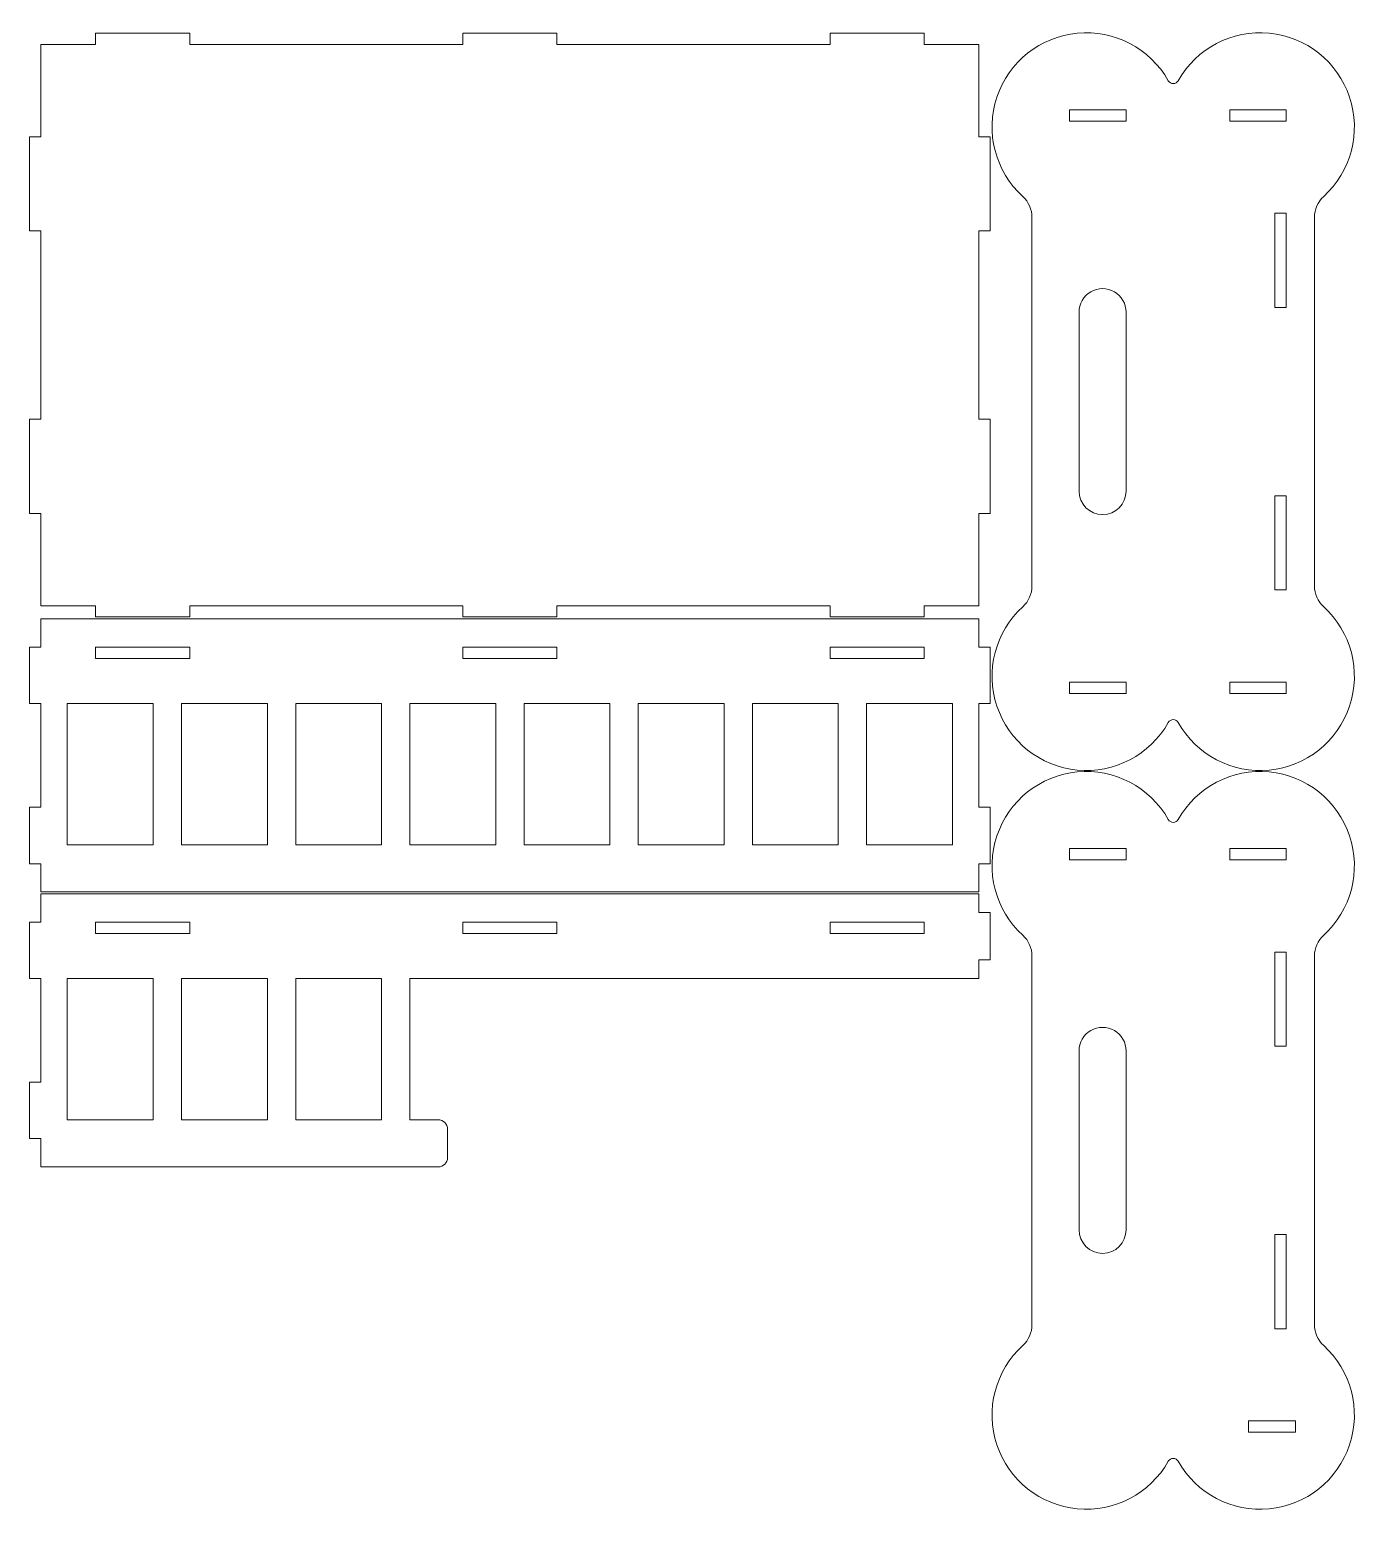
# Model space of a CAD drawing. Header units: millimetres. Extents: x -352 to 355, y -394 to 394.
import ezdxf

# ---------------------------------------------------------------- set-up
doc = ezdxf.new("R2010")
doc.units = ezdxf.units.MM
doc.header["$MEASUREMENT"] = 0
doc.layers.add('Camada 1', color=7, linetype='Continuous')

msp = doc.modelspace()

# ---------------------------------------------------------------- linework, layer by layer
at = {"layer": 'Camada 1', "color": 250, "lineweight": 20}
for points, knots in [([(330.4996, 293.9904), (330.4996, 298.2078), (332.275, 302.2303), (335.3908, 305.0725), (335.3908, 305.0725), (350.002, 318.4003), (355.3845, 339.0879), (349.1217, 357.8467), (349.1217, 357.8467), (342.8588, 376.6055), (326.1277, 389.9102), (306.4403, 391.7871), (306.4403, 391.7871), (286.7529, 393.6641), (267.8091, 383.7605), (258.1144, 366.5227), (258.1144, 366.5227), (257.5831, 365.578), (256.5835, 364.9933), (255.4996, 364.9933), (255.4996, 364.9933), (254.4157, 364.9933), (253.4161, 365.578), (252.8848, 366.5227), (252.8848, 366.5227), (243.1903, 383.7603), (224.2465, 393.664), (204.5591, 391.7872), (204.5591, 391.7872), (184.8716, 389.9103), (168.1404, 376.6056), (161.8776, 357.8468), (161.8776, 357.8468), (155.6147, 339.0879), (160.9972, 318.4003), (175.6084, 305.0725), (175.6084, 305.0725), (178.7242, 302.2303), (180.4996, 298.2078), (180.4996, 293.9904), (180.4996, 293.9904), (180.4996, 293.9904), (180.4996, 98.2967), (180.4996, 98.2967), (180.4996, 98.2967), (180.4996, 94.0794), (178.7242, 90.0569), (175.6084, 87.2147), (175.6084, 87.2147), (160.9972, 73.8869), (155.6147, 53.1993), (161.8776, 34.4404), (161.8776, 34.4404), (168.1404, 15.6816), (184.8716, 2.3769), (204.5591, 0.5), (204.5591, 0.5), (224.2465, -1.3768), (243.1903, 8.5269), (252.8848, 25.7645), (252.8848, 25.7645), (253.4161, 26.7092), (254.4157, 27.2939), (255.4996, 27.2939), (255.4996, 27.2939), (256.5835, 27.2939), (257.5831, 26.7092), (258.1144, 25.7645), (258.1144, 25.7645), (267.8089, 8.5269), (286.7526, -1.3768), (306.44, 0.5), (306.44, 0.5), (326.1274, 2.3768), (342.8586, 15.6814), (349.1216, 34.4402), (349.1216, 34.4402), (355.3845, 53.199), (350.0021, 73.8866), (335.3908, 87.2147), (335.3908, 87.2147), (332.275, 90.0569), (330.4996, 94.0794), (330.4996, 98.2968), (330.4996, 98.2968), (330.4996, 98.2968), (330.4996, 293.9904), (330.4996, 293.9904)], [0, 0, 0, 0, 0.04347826, 0.04347826, 0.04347826, 0.04347826, 0.08695652, 0.08695652, 0.08695652, 0.08695652, 0.13043478, 0.13043478, 0.13043478, 0.13043478, 0.17391304, 0.17391304, 0.17391304, 0.17391304, 0.2173913, 0.2173913, 0.2173913, 0.2173913, 0.26086957, 0.26086957, 0.26086957, 0.26086957, 0.30434783, 0.30434783, 0.30434783, 0.30434783, 0.34782609, 0.34782609, 0.34782609, 0.34782609, 0.39130435, 0.39130435, 0.39130435, 0.39130435, 0.43478261, 0.43478261, 0.43478261, 0.43478261, 0.47826087, 0.47826087, 0.47826087, 0.47826087, 0.52173913, 0.52173913, 0.52173913, 0.52173913, 0.56521739, 0.56521739, 0.56521739, 0.56521739, 0.60869565, 0.60869565, 0.60869565, 0.60869565, 0.65217391, 0.65217391, 0.65217391, 0.65217391, 0.69565217, 0.69565217, 0.69565217, 0.69565217, 0.73913043, 0.73913043, 0.73913043, 0.73913043, 0.7826087, 0.7826087, 0.7826087, 0.7826087, 0.82608696, 0.82608696, 0.82608696, 0.82608696, 0.86956522, 0.86956522, 0.86956522, 0.86956522, 0.91304348, 0.91304348, 0.91304348, 0.91304348, 1, 1, 1, 1]), ([(73.303, 385.7872), (73.303, 385.7872), (-71.697, 385.7872), (-71.697, 385.7872), (-71.697, 385.7872), (-71.697, 385.7872), (-71.697, 391.7872), (-71.697, 391.7872), (-71.697, 391.7872), (-71.697, 391.7872), (-121.697, 391.7872), (-121.697, 391.7872), (-121.697, 391.7872), (-121.697, 391.7872), (-121.697, 385.7872), (-121.697, 385.7872), (-121.697, 385.7872), (-121.697, 385.7872), (-266.697, 385.7872), (-266.697, 385.7872), (-266.697, 385.7872), (-266.697, 385.7872), (-266.697, 391.7872), (-266.697, 391.7872), (-266.697, 391.7872), (-266.697, 391.7872), (-316.697, 391.7872), (-316.697, 391.7872), (-316.697, 391.7872), (-316.697, 391.7872), (-316.697, 385.7872), (-316.697, 385.7872), (-316.697, 385.7872), (-316.697, 385.7872), (-345.697, 385.7872), (-345.697, 385.7872), (-345.697, 385.7872), (-345.697, 385.7872), (-345.697, 336.7872), (-345.697, 336.7872), (-345.697, 336.7872), (-345.697, 336.7872), (-351.697, 336.7872), (-351.697, 336.7872), (-351.697, 336.7872), (-351.697, 336.7872), (-351.697, 286.7872), (-351.697, 286.7872), (-351.697, 286.7872), (-351.697, 286.7872), (-345.697, 286.7872), (-345.697, 286.7872), (-345.697, 286.7872), (-345.697, 286.7872), (-345.697, 186.7872), (-345.697, 186.7872), (-345.697, 186.7872), (-345.697, 186.7872), (-351.697, 186.7872), (-351.697, 186.7872), (-351.697, 186.7872), (-351.697, 186.7872), (-351.697, 136.7872), (-351.697, 136.7872), (-351.697, 136.7872), (-351.697, 136.7872), (-345.697, 136.7872), (-345.697, 136.7872), (-345.697, 136.7872), (-345.697, 136.7872), (-345.697, 87.7872), (-345.697, 87.7872), (-345.697, 87.7872), (-345.697, 87.7872), (-316.697, 87.7872), (-316.697, 87.7872), (-316.697, 87.7872), (-316.697, 87.7872), (-316.697, 81.7872), (-316.697, 81.7872), (-316.697, 81.7872), (-316.697, 81.7872), (-266.697, 81.7872), (-266.697, 81.7872), (-266.697, 81.7872), (-266.697, 81.7872), (-266.697, 87.7872), (-266.697, 87.7872), (-266.697, 87.7872), (-266.697, 87.7872), (-121.697, 87.7872), (-121.697, 87.7872), (-121.697, 87.7872), (-121.697, 87.7872), (-121.697, 81.7872), (-121.697, 81.7872), (-121.697, 81.7872), (-121.697, 81.7872), (-71.697, 81.7872), (-71.697, 81.7872), (-71.697, 81.7872), (-71.697, 81.7872), (-71.697, 87.7872), (-71.697, 87.7872), (-71.697, 87.7872), (-71.697, 87.7872), (73.303, 87.7872), (73.303, 87.7872), (73.303, 87.7872), (73.303, 87.7872), (73.303, 81.7872), (73.303, 81.7872), (73.303, 81.7872), (73.303, 81.7872), (123.303, 81.7872), (123.303, 81.7872), (123.303, 81.7872), (123.303, 81.7872), (123.303, 87.7872), (123.303, 87.7872), (123.303, 87.7872), (123.303, 87.7872), (152.303, 87.7872), (152.303, 87.7872), (152.303, 87.7872), (152.303, 87.7872), (152.303, 136.7872), (152.303, 136.7872), (152.303, 136.7872), (152.303, 136.7872), (158.303, 136.7872), (158.303, 136.7872), (158.303, 136.7872), (158.303, 136.7872), (158.303, 186.7872), (158.303, 186.7872), (158.303, 186.7872), (158.303, 186.7872), (152.303, 186.7872), (152.303, 186.7872), (152.303, 186.7872), (152.303, 186.7872), (152.303, 286.7872), (152.303, 286.7872), (152.303, 286.7872), (152.303, 286.7872), (158.303, 286.7872), (158.303, 286.7872), (158.303, 286.7872), (158.303, 286.7872), (158.303, 336.7872), (158.303, 336.7872), (158.303, 336.7872), (158.303, 336.7872), (152.303, 336.7872), (152.303, 336.7872), (152.303, 336.7872), (152.303, 336.7872), (152.303, 385.7872), (152.303, 385.7872), (152.303, 385.7872), (152.303, 385.7872), (123.303, 385.7872), (123.303, 385.7872), (123.303, 385.7872), (123.303, 385.7872), (123.303, 391.7872), (123.303, 391.7872), (123.303, 391.7872), (123.303, 391.7872), (73.303, 391.7872), (73.303, 391.7872), (73.303, 391.7872), (73.303, 391.7872), (73.303, 385.7872), (73.303, 385.7872)], [0, 0, 0, 0, 0.02222222, 0.02222222, 0.02222222, 0.02222222, 0.04444444, 0.04444444, 0.04444444, 0.04444444, 0.06666667, 0.06666667, 0.06666667, 0.06666667, 0.08888889, 0.08888889, 0.08888889, 0.08888889, 0.11111111, 0.11111111, 0.11111111, 0.11111111, 0.13333333, 0.13333333, 0.13333333, 0.13333333, 0.15555556, 0.15555556, 0.15555556, 0.15555556, 0.17777778, 0.17777778, 0.17777778, 0.17777778, 0.2, 0.2, 0.2, 0.2, 0.22222222, 0.22222222, 0.22222222, 0.22222222, 0.24444444, 0.24444444, 0.24444444, 0.24444444, 0.26666667, 0.26666667, 0.26666667, 0.26666667, 0.28888889, 0.28888889, 0.28888889, 0.28888889, 0.31111111, 0.31111111, 0.31111111, 0.31111111, 0.33333333, 0.33333333, 0.33333333, 0.33333333, 0.35555556, 0.35555556, 0.35555556, 0.35555556, 0.37777778, 0.37777778, 0.37777778, 0.37777778, 0.4, 0.4, 0.4, 0.4, 0.42222222, 0.42222222, 0.42222222, 0.42222222, 0.44444444, 0.44444444, 0.44444444, 0.44444444, 0.46666667, 0.46666667, 0.46666667, 0.46666667, 0.48888889, 0.48888889, 0.48888889, 0.48888889, 0.51111111, 0.51111111, 0.51111111, 0.51111111, 0.53333333, 0.53333333, 0.53333333, 0.53333333, 0.55555556, 0.55555556, 0.55555556, 0.55555556, 0.57777778, 0.57777778, 0.57777778, 0.57777778, 0.6, 0.6, 0.6, 0.6, 0.62222222, 0.62222222, 0.62222222, 0.62222222, 0.64444444, 0.64444444, 0.64444444, 0.64444444, 0.66666667, 0.66666667, 0.66666667, 0.66666667, 0.68888889, 0.68888889, 0.68888889, 0.68888889, 0.71111111, 0.71111111, 0.71111111, 0.71111111, 0.73333333, 0.73333333, 0.73333333, 0.73333333, 0.75555556, 0.75555556, 0.75555556, 0.75555556, 0.77777778, 0.77777778, 0.77777778, 0.77777778, 0.8, 0.8, 0.8, 0.8, 0.82222222, 0.82222222, 0.82222222, 0.82222222, 0.84444444, 0.84444444, 0.84444444, 0.84444444, 0.86666667, 0.86666667, 0.86666667, 0.86666667, 0.88888889, 0.88888889, 0.88888889, 0.88888889, 0.91111111, 0.91111111, 0.91111111, 0.91111111, 0.93333333, 0.93333333, 0.93333333, 0.93333333, 0.95555556, 0.95555556, 0.95555556, 0.95555556, 1, 1, 1, 1]), ([(230.4996, 351.1436), (230.4996, 351.1436), (230.4996, 345.1436), (230.4996, 345.1436), (230.4996, 345.1436), (230.4996, 345.1436), (200.4996, 345.1436), (200.4996, 345.1436), (200.4996, 345.1436), (200.4996, 345.1436), (200.4996, 351.1436), (200.4996, 351.1436), (200.4996, 351.1436), (200.4996, 351.1436), (230.4996, 351.1436), (230.4996, 351.1436)], [0, 0, 0, 0, 0.2, 0.2, 0.2, 0.2, 0.4, 0.4, 0.4, 0.4, 0.6, 0.6, 0.6, 0.6, 1, 1, 1, 1]), ([(315.4996, 345.1436), (315.4996, 345.1436), (285.4996, 345.1436), (285.4996, 345.1436), (285.4996, 345.1436), (285.4996, 345.1436), (285.4996, 351.1436), (285.4996, 351.1436), (285.4996, 351.1436), (285.4996, 351.1436), (315.4996, 351.1436), (315.4996, 351.1436), (315.4996, 351.1436), (315.4996, 351.1436), (315.4996, 345.1436), (315.4996, 345.1436)], [0, 0, 0, 0, 0.2, 0.2, 0.2, 0.2, 0.4, 0.4, 0.4, 0.4, 0.6, 0.6, 0.6, 0.6, 1, 1, 1, 1]), ([(309.4996, 246.1436), (309.4996, 246.1436), (309.4996, 296.1436), (309.4996, 296.1436), (309.4996, 296.1436), (309.4996, 296.1436), (315.4996, 296.1436), (315.4996, 296.1436), (315.4996, 296.1436), (315.4996, 296.1436), (315.4996, 246.1436), (315.4996, 246.1436), (315.4996, 246.1436), (315.4996, 246.1436), (309.4996, 246.1436), (309.4996, 246.1436)], [0, 0, 0, 0, 0.2, 0.2, 0.2, 0.2, 0.4, 0.4, 0.4, 0.4, 0.6, 0.6, 0.6, 0.6, 1, 1, 1, 1]), ([(230.4996, 243.6436), (230.4996, 243.6436), (230.4996, 148.6435), (230.4996, 148.6435), (230.4996, 148.6435), (230.4996, 141.74), (224.9031, 136.1436), (217.9996, 136.1436), (217.9996, 136.1436), (211.096, 136.1436), (205.4996, 141.7401), (205.4996, 148.6436), (205.4996, 148.6436), (205.4996, 148.6436), (205.4996, 243.6436), (205.4996, 243.6436), (205.4996, 243.6436), (205.4996, 248.1094), (207.8821, 252.236), (211.7496, 254.4689), (211.7496, 254.4689), (215.6171, 256.7018), (220.3821, 256.7018), (224.2496, 254.4689), (224.2496, 254.4689), (228.1171, 252.236), (230.4996, 248.1094), (230.4996, 243.6436)], [0, 0, 0, 0, 0.125, 0.125, 0.125, 0.125, 0.25, 0.25, 0.25, 0.25, 0.375, 0.375, 0.375, 0.375, 0.5, 0.5, 0.5, 0.5, 0.625, 0.625, 0.625, 0.625, 0.75, 0.75, 0.75, 0.75, 1, 1, 1, 1]), ([(309.4996, 146.1436), (309.4996, 146.1436), (315.4996, 146.1436), (315.4996, 146.1436), (315.4996, 146.1436), (315.4996, 146.1436), (315.4996, 96.1436), (315.4996, 96.1436), (315.4996, 96.1436), (315.4996, 96.1436), (309.4996, 96.1436), (309.4996, 96.1436), (309.4996, 96.1436), (309.4996, 96.1436), (309.4996, 146.1436), (309.4996, 146.1436)], [0, 0, 0, 0, 0.2, 0.2, 0.2, 0.2, 0.4, 0.4, 0.4, 0.4, 0.6, 0.6, 0.6, 0.6, 1, 1, 1, 1]), ([(152.303, 80.7872), (152.303, 80.7872), (-345.697, 80.7872), (-345.697, 80.7872), (-345.697, 80.7872), (-345.697, 80.7872), (-345.697, 65.7872), (-345.697, 65.7872), (-345.697, 65.7872), (-345.697, 65.7872), (-351.697, 65.7872), (-351.697, 65.7872), (-351.697, 65.7872), (-351.697, 65.7872), (-351.697, 35.7872), (-351.697, 35.7872), (-351.697, 35.7872), (-351.697, 35.7872), (-345.697, 35.7872), (-345.697, 35.7872), (-345.697, 35.7872), (-345.697, 35.7872), (-345.697, -19.2128), (-345.697, -19.2128), (-345.697, -19.2128), (-345.697, -19.2128), (-351.697, -19.2128), (-351.697, -19.2128), (-351.697, -19.2128), (-351.697, -19.2128), (-351.697, -49.2128), (-351.697, -49.2128), (-351.697, -49.2128), (-351.697, -49.2128), (-345.697, -49.2128), (-345.697, -49.2128), (-345.697, -49.2128), (-345.697, -49.2128), (-345.697, -64.2128), (-345.697, -64.2128), (-345.697, -64.2128), (-345.697, -64.2128), (152.303, -64.2128), (152.303, -64.2128), (152.303, -64.2128), (152.303, -64.2128), (152.303, -49.2128), (152.303, -49.2128), (152.303, -49.2128), (152.303, -49.2128), (158.303, -49.2128), (158.303, -49.2128), (158.303, -49.2128), (158.303, -49.2128), (158.303, -19.2128), (158.303, -19.2128), (158.303, -19.2128), (158.303, -19.2128), (152.303, -19.2128), (152.303, -19.2128), (152.303, -19.2128), (152.303, -19.2128), (152.303, 35.7872), (152.303, 35.7872), (152.303, 35.7872), (152.303, 35.7872), (158.303, 35.7872), (158.303, 35.7872), (158.303, 35.7872), (158.303, 35.7872), (158.303, 65.7872), (158.303, 65.7872), (158.303, 65.7872), (158.303, 65.7872), (152.303, 65.7872), (152.303, 65.7872), (152.303, 65.7872), (152.303, 65.7872), (152.303, 80.7872), (152.303, 80.7872)], [0, 0, 0, 0, 0.04761905, 0.04761905, 0.04761905, 0.04761905, 0.0952381, 0.0952381, 0.0952381, 0.0952381, 0.14285714, 0.14285714, 0.14285714, 0.14285714, 0.19047619, 0.19047619, 0.19047619, 0.19047619, 0.23809524, 0.23809524, 0.23809524, 0.23809524, 0.28571429, 0.28571429, 0.28571429, 0.28571429, 0.33333333, 0.33333333, 0.33333333, 0.33333333, 0.38095238, 0.38095238, 0.38095238, 0.38095238, 0.42857143, 0.42857143, 0.42857143, 0.42857143, 0.47619048, 0.47619048, 0.47619048, 0.47619048, 0.52380952, 0.52380952, 0.52380952, 0.52380952, 0.57142857, 0.57142857, 0.57142857, 0.57142857, 0.61904762, 0.61904762, 0.61904762, 0.61904762, 0.66666667, 0.66666667, 0.66666667, 0.66666667, 0.71428571, 0.71428571, 0.71428571, 0.71428571, 0.76190476, 0.76190476, 0.76190476, 0.76190476, 0.80952381, 0.80952381, 0.80952381, 0.80952381, 0.85714286, 0.85714286, 0.85714286, 0.85714286, 0.9047619, 0.9047619, 0.9047619, 0.9047619, 1, 1, 1, 1]), ([(-316.697, 65.7872), (-316.697, 65.7872), (-266.697, 65.7872), (-266.697, 65.7872), (-266.697, 65.7872), (-266.697, 65.7872), (-266.697, 59.7872), (-266.697, 59.7872), (-266.697, 59.7872), (-266.697, 59.7872), (-316.697, 59.7872), (-316.697, 59.7872), (-316.697, 59.7872), (-316.697, 59.7872), (-316.697, 65.7872), (-316.697, 65.7872)], [0, 0, 0, 0, 0.2, 0.2, 0.2, 0.2, 0.4, 0.4, 0.4, 0.4, 0.6, 0.6, 0.6, 0.6, 1, 1, 1, 1]), ([(-71.697, 65.7872), (-71.697, 65.7872), (-71.697, 59.7872), (-71.697, 59.7872), (-71.697, 59.7872), (-71.697, 59.7872), (-121.697, 59.7872), (-121.697, 59.7872), (-121.697, 59.7872), (-121.697, 59.7872), (-121.697, 65.7872), (-121.697, 65.7872), (-121.697, 65.7872), (-121.697, 65.7872), (-71.697, 65.7872), (-71.697, 65.7872)], [0, 0, 0, 0, 0.2, 0.2, 0.2, 0.2, 0.4, 0.4, 0.4, 0.4, 0.6, 0.6, 0.6, 0.6, 1, 1, 1, 1]), ([(73.303, 59.7872), (73.303, 59.7872), (73.303, 65.7872), (73.303, 65.7872), (73.303, 65.7872), (73.303, 65.7872), (123.303, 65.7872), (123.303, 65.7872), (123.303, 65.7872), (123.303, 65.7872), (123.303, 59.7872), (123.303, 59.7872), (123.303, 59.7872), (123.303, 59.7872), (73.303, 59.7872), (73.303, 59.7872)], [0, 0, 0, 0, 0.2, 0.2, 0.2, 0.2, 0.4, 0.4, 0.4, 0.4, 0.6, 0.6, 0.6, 0.6, 1, 1, 1, 1]), ([(200.4996, 47.1436), (200.4996, 47.1436), (230.4996, 47.1436), (230.4996, 47.1436), (230.4996, 47.1436), (230.4996, 47.1436), (230.4996, 41.1436), (230.4996, 41.1436), (230.4996, 41.1436), (230.4996, 41.1436), (200.4996, 41.1436), (200.4996, 41.1436), (200.4996, 41.1436), (200.4996, 41.1436), (200.4996, 47.1436), (200.4996, 47.1436)], [0, 0, 0, 0, 0.2, 0.2, 0.2, 0.2, 0.4, 0.4, 0.4, 0.4, 0.6, 0.6, 0.6, 0.6, 1, 1, 1, 1]), ([(285.4996, 47.1436), (285.4996, 47.1436), (315.4996, 47.1436), (315.4996, 47.1436), (315.4996, 47.1436), (315.4996, 47.1436), (315.4996, 41.1436), (315.4996, 41.1436), (315.4996, 41.1436), (315.4996, 41.1436), (285.4996, 41.1436), (285.4996, 41.1436), (285.4996, 41.1436), (285.4996, 41.1436), (285.4996, 47.1436), (285.4996, 47.1436)], [0, 0, 0, 0, 0.2, 0.2, 0.2, 0.2, 0.4, 0.4, 0.4, 0.4, 0.6, 0.6, 0.6, 0.6, 1, 1, 1, 1]), ([(-286.072, 35.7872), (-286.072, 35.7872), (-286.072, -39.2128), (-286.072, -39.2128), (-286.072, -39.2128), (-286.072, -39.2128), (-331.697, -39.2128), (-331.697, -39.2128), (-331.697, -39.2128), (-331.697, -39.2128), (-331.697, 35.7872), (-331.697, 35.7872), (-331.697, 35.7872), (-331.697, 35.7872), (-286.072, 35.7872), (-286.072, 35.7872)], [0, 0, 0, 0, 0.2, 0.2, 0.2, 0.2, 0.4, 0.4, 0.4, 0.4, 0.6, 0.6, 0.6, 0.6, 1, 1, 1, 1]), ([(-225.447, 35.7872), (-225.447, 35.7872), (-225.447, -39.2128), (-225.447, -39.2128), (-225.447, -39.2128), (-225.447, -39.2128), (-271.072, -39.2128), (-271.072, -39.2128), (-271.072, -39.2128), (-271.072, -39.2128), (-271.072, 35.7872), (-271.072, 35.7872), (-271.072, 35.7872), (-271.072, 35.7872), (-225.447, 35.7872), (-225.447, 35.7872)], [0, 0, 0, 0, 0.2, 0.2, 0.2, 0.2, 0.4, 0.4, 0.4, 0.4, 0.6, 0.6, 0.6, 0.6, 1, 1, 1, 1]), ([(-210.447, 35.7872), (-210.447, 35.7872), (-164.822, 35.7872), (-164.822, 35.7872), (-164.822, 35.7872), (-164.822, 35.7872), (-164.822, -39.2128), (-164.822, -39.2128), (-164.822, -39.2128), (-164.822, -39.2128), (-210.447, -39.2128), (-210.447, -39.2128), (-210.447, -39.2128), (-210.447, -39.2128), (-210.447, 35.7872), (-210.447, 35.7872)], [0, 0, 0, 0, 0.2, 0.2, 0.2, 0.2, 0.4, 0.4, 0.4, 0.4, 0.6, 0.6, 0.6, 0.6, 1, 1, 1, 1]), ([(-104.197, 35.7872), (-104.197, 35.7872), (-104.197, -39.2128), (-104.197, -39.2128), (-104.197, -39.2128), (-104.197, -39.2128), (-149.822, -39.2128), (-149.822, -39.2128), (-149.822, -39.2128), (-149.822, -39.2128), (-149.822, 35.7872), (-149.822, 35.7872), (-149.822, 35.7872), (-149.822, 35.7872), (-104.197, 35.7872), (-104.197, 35.7872)], [0, 0, 0, 0, 0.2, 0.2, 0.2, 0.2, 0.4, 0.4, 0.4, 0.4, 0.6, 0.6, 0.6, 0.6, 1, 1, 1, 1]), ([(-89.197, 35.7872), (-89.197, 35.7872), (-43.572, 35.7872), (-43.572, 35.7872), (-43.572, 35.7872), (-43.572, 35.7872), (-43.572, -39.2128), (-43.572, -39.2128), (-43.572, -39.2128), (-43.572, -39.2128), (-89.197, -39.2128), (-89.197, -39.2128), (-89.197, -39.2128), (-89.197, -39.2128), (-89.197, 35.7872), (-89.197, 35.7872)], [0, 0, 0, 0, 0.2, 0.2, 0.2, 0.2, 0.4, 0.4, 0.4, 0.4, 0.6, 0.6, 0.6, 0.6, 1, 1, 1, 1]), ([(-28.572, 35.7872), (-28.572, 35.7872), (17.053, 35.7872), (17.053, 35.7872), (17.053, 35.7872), (17.053, 35.7872), (17.053, -39.2128), (17.053, -39.2128), (17.053, -39.2128), (17.053, -39.2128), (-28.572, -39.2128), (-28.572, -39.2128), (-28.572, -39.2128), (-28.572, -39.2128), (-28.572, 35.7872), (-28.572, 35.7872)], [0, 0, 0, 0, 0.2, 0.2, 0.2, 0.2, 0.4, 0.4, 0.4, 0.4, 0.6, 0.6, 0.6, 0.6, 1, 1, 1, 1]), ([(32.053, 35.7872), (32.053, 35.7872), (77.678, 35.7872), (77.678, 35.7872), (77.678, 35.7872), (77.678, 35.7872), (77.678, -39.2128), (77.678, -39.2128), (77.678, -39.2128), (77.678, -39.2128), (32.053, -39.2128), (32.053, -39.2128), (32.053, -39.2128), (32.053, -39.2128), (32.053, 35.7872), (32.053, 35.7872)], [0, 0, 0, 0, 0.2, 0.2, 0.2, 0.2, 0.4, 0.4, 0.4, 0.4, 0.6, 0.6, 0.6, 0.6, 1, 1, 1, 1]), ([(92.678, -39.2128), (92.678, -39.2128), (92.678, 35.7872), (92.678, 35.7872), (92.678, 35.7872), (92.678, 35.7872), (138.303, 35.7872), (138.303, 35.7872), (138.303, 35.7872), (138.303, 35.7872), (138.303, -39.2128), (138.303, -39.2128), (138.303, -39.2128), (138.303, -39.2128), (92.678, -39.2128), (92.678, -39.2128)], [0, 0, 0, 0, 0.2, 0.2, 0.2, 0.2, 0.4, 0.4, 0.4, 0.4, 0.6, 0.6, 0.6, 0.6, 1, 1, 1, 1]), ([(330.4996, -293.9904), (330.4996, -293.9904), (330.4996, -98.2968), (330.4996, -98.2968), (330.4996, -98.2968), (330.4996, -94.0794), (332.275, -90.0569), (335.3908, -87.2147), (335.3908, -87.2147), (350.002, -73.8869), (355.3845, -53.1993), (349.1217, -34.4405), (349.1217, -34.4405), (342.8588, -15.6817), (326.1277, -2.377), (306.4403, -0.5001), (306.4403, -0.5001), (286.7529, 1.3769), (267.8091, -8.5267), (258.1144, -25.7645), (258.1144, -25.7645), (257.5831, -26.7092), (256.5835, -27.2939), (255.4996, -27.2939), (255.4996, -27.2939), (254.4157, -27.2939), (253.4161, -26.7092), (252.8848, -25.7645), (252.8848, -25.7645), (243.1903, -8.5269), (224.2465, 1.3768), (204.5591, -0.5), (204.5591, -0.5), (184.8716, -2.3769), (168.1404, -15.6816), (161.8776, -34.4404), (161.8776, -34.4404), (155.6147, -53.1993), (160.9972, -73.8869), (175.6084, -87.2147), (175.6084, -87.2147), (178.7242, -90.0569), (180.4996, -94.0794), (180.4996, -98.2968), (180.4996, -98.2968), (180.4996, -98.2968), (180.4996, -293.9905), (180.4996, -293.9905), (180.4996, -293.9905), (180.4996, -298.2078), (178.7242, -302.2303), (175.6084, -305.0725), (175.6084, -305.0725), (160.9972, -318.4003), (155.6147, -339.0879), (161.8776, -357.8468), (161.8776, -357.8468), (168.1404, -376.6056), (184.8716, -389.9103), (204.5591, -391.7872), (204.5591, -391.7872), (224.2465, -393.664), (243.1903, -383.7603), (252.8848, -366.5227), (252.8848, -366.5227), (253.4161, -365.578), (254.4157, -364.9933), (255.4996, -364.9933), (255.4996, -364.9933), (256.5835, -364.9933), (257.5831, -365.578), (258.1144, -366.5227), (258.1144, -366.5227), (267.8089, -383.7603), (286.7526, -393.664), (306.44, -391.7872), (306.44, -391.7872), (326.1274, -389.9104), (342.8586, -376.6058), (349.1216, -357.847), (349.1216, -357.847), (355.3845, -339.0882), (350.0021, -318.4006), (335.3908, -305.0725), (335.3908, -305.0725), (332.275, -302.2303), (330.4996, -298.2078), (330.4996, -293.9904)], [0, 0, 0, 0, 0.04347826, 0.04347826, 0.04347826, 0.04347826, 0.08695652, 0.08695652, 0.08695652, 0.08695652, 0.13043478, 0.13043478, 0.13043478, 0.13043478, 0.17391304, 0.17391304, 0.17391304, 0.17391304, 0.2173913, 0.2173913, 0.2173913, 0.2173913, 0.26086957, 0.26086957, 0.26086957, 0.26086957, 0.30434783, 0.30434783, 0.30434783, 0.30434783, 0.34782609, 0.34782609, 0.34782609, 0.34782609, 0.39130435, 0.39130435, 0.39130435, 0.39130435, 0.43478261, 0.43478261, 0.43478261, 0.43478261, 0.47826087, 0.47826087, 0.47826087, 0.47826087, 0.52173913, 0.52173913, 0.52173913, 0.52173913, 0.56521739, 0.56521739, 0.56521739, 0.56521739, 0.60869565, 0.60869565, 0.60869565, 0.60869565, 0.65217391, 0.65217391, 0.65217391, 0.65217391, 0.69565217, 0.69565217, 0.69565217, 0.69565217, 0.73913043, 0.73913043, 0.73913043, 0.73913043, 0.7826087, 0.7826087, 0.7826087, 0.7826087, 0.82608696, 0.82608696, 0.82608696, 0.82608696, 0.86956522, 0.86956522, 0.86956522, 0.86956522, 0.91304348, 0.91304348, 0.91304348, 0.91304348, 1, 1, 1, 1]), ([(230.4996, -41.1436), (230.4996, -41.1436), (230.4996, -47.1436), (230.4996, -47.1436), (230.4996, -47.1436), (230.4996, -47.1436), (200.4996, -47.1436), (200.4996, -47.1436), (200.4996, -47.1436), (200.4996, -47.1436), (200.4996, -41.1436), (200.4996, -41.1436), (200.4996, -41.1436), (200.4996, -41.1436), (230.4996, -41.1436), (230.4996, -41.1436)], [0, 0, 0, 0, 0.2, 0.2, 0.2, 0.2, 0.4, 0.4, 0.4, 0.4, 0.6, 0.6, 0.6, 0.6, 1, 1, 1, 1]), ([(315.4996, -47.1436), (315.4996, -47.1436), (285.4996, -47.1436), (285.4996, -47.1436), (285.4996, -47.1436), (285.4996, -47.1436), (285.4996, -41.1436), (285.4996, -41.1436), (285.4996, -41.1436), (285.4996, -41.1436), (315.4996, -41.1436), (315.4996, -41.1436), (315.4996, -41.1436), (315.4996, -41.1436), (315.4996, -47.1436), (315.4996, -47.1436)], [0, 0, 0, 0, 0.2, 0.2, 0.2, 0.2, 0.4, 0.4, 0.4, 0.4, 0.6, 0.6, 0.6, 0.6, 1, 1, 1, 1]), ([(-345.697, -210.2128), (-345.697, -210.2128), (-134.822, -210.2128), (-134.822, -210.2128), (-134.822, -210.2128), (-132.0606, -210.2128), (-129.822, -207.9742), (-129.822, -205.2128), (-129.822, -205.2128), (-129.822, -205.2128), (-129.822, -190.2128), (-129.822, -190.2128), (-129.822, -190.2128), (-129.822, -188.8867), (-130.3488, -187.6149), (-131.2865, -186.6773), (-131.2865, -186.6773), (-132.2241, -185.7396), (-133.4959, -185.2128), (-134.822, -185.2128), (-134.822, -185.2128), (-134.822, -185.2128), (-149.822, -185.2128), (-149.822, -185.2128), (-149.822, -185.2128), (-149.822, -185.2128), (-149.822, -110.2128), (-149.822, -110.2128), (-149.822, -110.2128), (-149.822, -110.2128), (152.303, -110.2128), (152.303, -110.2128), (152.303, -110.2128), (152.303, -110.2128), (152.303, -100.2128), (152.303, -100.2128), (152.303, -100.2128), (152.303, -100.2128), (158.303, -100.2128), (158.303, -100.2128), (158.303, -100.2128), (158.303, -100.2128), (158.303, -75.2128), (158.303, -75.2128), (158.303, -75.2128), (158.303, -75.2128), (152.303, -75.2128), (152.303, -75.2128), (152.303, -75.2128), (152.303, -75.2128), (152.303, -65.2128), (152.303, -65.2128), (152.303, -65.2128), (152.303, -65.2128), (-345.697, -65.2128), (-345.697, -65.2128), (-345.697, -65.2128), (-345.697, -65.2128), (-345.697, -80.2128), (-345.697, -80.2128), (-345.697, -80.2128), (-345.697, -80.2128), (-351.697, -80.2128), (-351.697, -80.2128), (-351.697, -80.2128), (-351.697, -80.2128), (-351.697, -110.2128), (-351.697, -110.2128), (-351.697, -110.2128), (-351.697, -110.2128), (-345.697, -110.2128), (-345.697, -110.2128), (-345.697, -110.2128), (-345.697, -110.2128), (-345.697, -165.2128), (-345.697, -165.2128), (-345.697, -165.2128), (-345.697, -165.2128), (-351.697, -165.2128), (-351.697, -165.2128), (-351.697, -165.2128), (-351.697, -165.2128), (-351.697, -195.2128), (-351.697, -195.2128), (-351.697, -195.2128), (-351.697, -195.2128), (-345.697, -195.2128), (-345.697, -195.2128), (-345.697, -195.2128), (-345.697, -195.2128), (-345.697, -210.2128), (-345.697, -210.2128)], [0, 0, 0, 0, 0.04166667, 0.04166667, 0.04166667, 0.04166667, 0.08333333, 0.08333333, 0.08333333, 0.08333333, 0.125, 0.125, 0.125, 0.125, 0.16666667, 0.16666667, 0.16666667, 0.16666667, 0.20833333, 0.20833333, 0.20833333, 0.20833333, 0.25, 0.25, 0.25, 0.25, 0.29166667, 0.29166667, 0.29166667, 0.29166667, 0.33333333, 0.33333333, 0.33333333, 0.33333333, 0.375, 0.375, 0.375, 0.375, 0.41666667, 0.41666667, 0.41666667, 0.41666667, 0.45833333, 0.45833333, 0.45833333, 0.45833333, 0.5, 0.5, 0.5, 0.5, 0.54166667, 0.54166667, 0.54166667, 0.54166667, 0.58333333, 0.58333333, 0.58333333, 0.58333333, 0.625, 0.625, 0.625, 0.625, 0.66666667, 0.66666667, 0.66666667, 0.66666667, 0.70833333, 0.70833333, 0.70833333, 0.70833333, 0.75, 0.75, 0.75, 0.75, 0.79166667, 0.79166667, 0.79166667, 0.79166667, 0.83333333, 0.83333333, 0.83333333, 0.83333333, 0.875, 0.875, 0.875, 0.875, 0.91666667, 0.91666667, 0.91666667, 0.91666667, 1, 1, 1, 1]), ([(-266.697, -86.2128), (-266.697, -86.2128), (-316.697, -86.2128), (-316.697, -86.2128), (-316.697, -86.2128), (-316.697, -86.2128), (-316.697, -80.2128), (-316.697, -80.2128), (-316.697, -80.2128), (-316.697, -80.2128), (-266.697, -80.2128), (-266.697, -80.2128), (-266.697, -80.2128), (-266.697, -80.2128), (-266.697, -86.2128), (-266.697, -86.2128)], [0, 0, 0, 0, 0.2, 0.2, 0.2, 0.2, 0.4, 0.4, 0.4, 0.4, 0.6, 0.6, 0.6, 0.6, 1, 1, 1, 1]), ([(-121.697, -86.2128), (-121.697, -86.2128), (-121.697, -80.2128), (-121.697, -80.2128), (-121.697, -80.2128), (-121.697, -80.2128), (-71.697, -80.2128), (-71.697, -80.2128), (-71.697, -80.2128), (-71.697, -80.2128), (-71.697, -86.2128), (-71.697, -86.2128), (-71.697, -86.2128), (-71.697, -86.2128), (-121.697, -86.2128), (-121.697, -86.2128)], [0, 0, 0, 0, 0.2, 0.2, 0.2, 0.2, 0.4, 0.4, 0.4, 0.4, 0.6, 0.6, 0.6, 0.6, 1, 1, 1, 1]), ([(73.303, -86.2128), (73.303, -86.2128), (73.303, -80.2128), (73.303, -80.2128), (73.303, -80.2128), (73.303, -80.2128), (123.303, -80.2128), (123.303, -80.2128), (123.303, -80.2128), (123.303, -80.2128), (123.303, -86.2128), (123.303, -86.2128), (123.303, -86.2128), (123.303, -86.2128), (73.303, -86.2128), (73.303, -86.2128)], [0, 0, 0, 0, 0.2, 0.2, 0.2, 0.2, 0.4, 0.4, 0.4, 0.4, 0.6, 0.6, 0.6, 0.6, 1, 1, 1, 1]), ([(309.4996, -146.1436), (309.4996, -146.1436), (309.4996, -96.1436), (309.4996, -96.1436), (309.4996, -96.1436), (309.4996, -96.1436), (315.4996, -96.1436), (315.4996, -96.1436), (315.4996, -96.1436), (315.4996, -96.1436), (315.4996, -146.1436), (315.4996, -146.1436), (315.4996, -146.1436), (315.4996, -146.1436), (309.4996, -146.1436), (309.4996, -146.1436)], [0, 0, 0, 0, 0.2, 0.2, 0.2, 0.2, 0.4, 0.4, 0.4, 0.4, 0.6, 0.6, 0.6, 0.6, 1, 1, 1, 1]), ([(-286.072, -110.2128), (-286.072, -110.2128), (-286.072, -185.2128), (-286.072, -185.2128), (-286.072, -185.2128), (-286.072, -185.2128), (-331.697, -185.2128), (-331.697, -185.2128), (-331.697, -185.2128), (-331.697, -185.2128), (-331.697, -110.2128), (-331.697, -110.2128), (-331.697, -110.2128), (-331.697, -110.2128), (-286.072, -110.2128), (-286.072, -110.2128)], [0, 0, 0, 0, 0.2, 0.2, 0.2, 0.2, 0.4, 0.4, 0.4, 0.4, 0.6, 0.6, 0.6, 0.6, 1, 1, 1, 1]), ([(-225.447, -110.2128), (-225.447, -110.2128), (-225.447, -185.2128), (-225.447, -185.2128), (-225.447, -185.2128), (-225.447, -185.2128), (-271.072, -185.2128), (-271.072, -185.2128), (-271.072, -185.2128), (-271.072, -185.2128), (-271.072, -110.2128), (-271.072, -110.2128), (-271.072, -110.2128), (-271.072, -110.2128), (-225.447, -110.2128), (-225.447, -110.2128)], [0, 0, 0, 0, 0.2, 0.2, 0.2, 0.2, 0.4, 0.4, 0.4, 0.4, 0.6, 0.6, 0.6, 0.6, 1, 1, 1, 1]), ([(-164.822, -110.2128), (-164.822, -110.2128), (-164.822, -185.2128), (-164.822, -185.2128), (-164.822, -185.2128), (-164.822, -185.2128), (-210.447, -185.2128), (-210.447, -185.2128), (-210.447, -185.2128), (-210.447, -185.2128), (-210.447, -110.2128), (-210.447, -110.2128), (-210.447, -110.2128), (-210.447, -110.2128), (-164.822, -110.2128), (-164.822, -110.2128)], [0, 0, 0, 0, 0.2, 0.2, 0.2, 0.2, 0.4, 0.4, 0.4, 0.4, 0.6, 0.6, 0.6, 0.6, 1, 1, 1, 1]), ([(230.4996, -148.6436), (230.4996, -148.6436), (230.4996, -243.6437), (230.4996, -243.6437), (230.4996, -243.6437), (230.4996, -250.5472), (224.9031, -256.1436), (217.9996, -256.1436), (217.9996, -256.1436), (211.096, -256.1436), (205.4996, -250.5471), (205.4996, -243.6436), (205.4996, -243.6436), (205.4996, -243.6436), (205.4996, -148.6436), (205.4996, -148.6436), (205.4996, -148.6436), (205.4996, -144.1778), (207.8821, -140.0512), (211.7496, -137.8183), (211.7496, -137.8183), (215.6171, -135.5854), (220.3821, -135.5854), (224.2496, -137.8183), (224.2496, -137.8183), (228.1171, -140.0512), (230.4996, -144.1778), (230.4996, -148.6436)], [0, 0, 0, 0, 0.125, 0.125, 0.125, 0.125, 0.25, 0.25, 0.25, 0.25, 0.375, 0.375, 0.375, 0.375, 0.5, 0.5, 0.5, 0.5, 0.625, 0.625, 0.625, 0.625, 0.75, 0.75, 0.75, 0.75, 1, 1, 1, 1]), ([(309.4996, -296.1436), (309.4996, -296.1436), (309.4996, -246.1436), (309.4996, -246.1436), (309.4996, -246.1436), (309.4996, -246.1436), (315.4996, -246.1436), (315.4996, -246.1436), (315.4996, -246.1436), (315.4996, -246.1436), (315.4996, -296.1436), (315.4996, -296.1436), (315.4996, -296.1436), (315.4996, -296.1436), (309.4996, -296.1436), (309.4996, -296.1436)], [0, 0, 0, 0, 0.2, 0.2, 0.2, 0.2, 0.4, 0.4, 0.4, 0.4, 0.6, 0.6, 0.6, 0.6, 1, 1, 1, 1]), ([(295.4996, -345.1436), (295.4996, -345.1436), (320.4996, -345.1436), (320.4996, -345.1436), (320.4996, -345.1436), (320.4996, -345.1436), (320.4996, -351.1436), (320.4996, -351.1436), (320.4996, -351.1436), (320.4996, -351.1436), (295.4996, -351.1436), (295.4996, -351.1436), (295.4996, -351.1436), (295.4996, -351.1436), (295.4996, -345.1436), (295.4996, -345.1436)], [0, 0, 0, 0, 0.2, 0.2, 0.2, 0.2, 0.4, 0.4, 0.4, 0.4, 0.6, 0.6, 0.6, 0.6, 1, 1, 1, 1])]:
    msp.add_open_spline(points, degree=3, knots=knots, dxfattribs=at)

doc.saveas('drawing.dxf')
